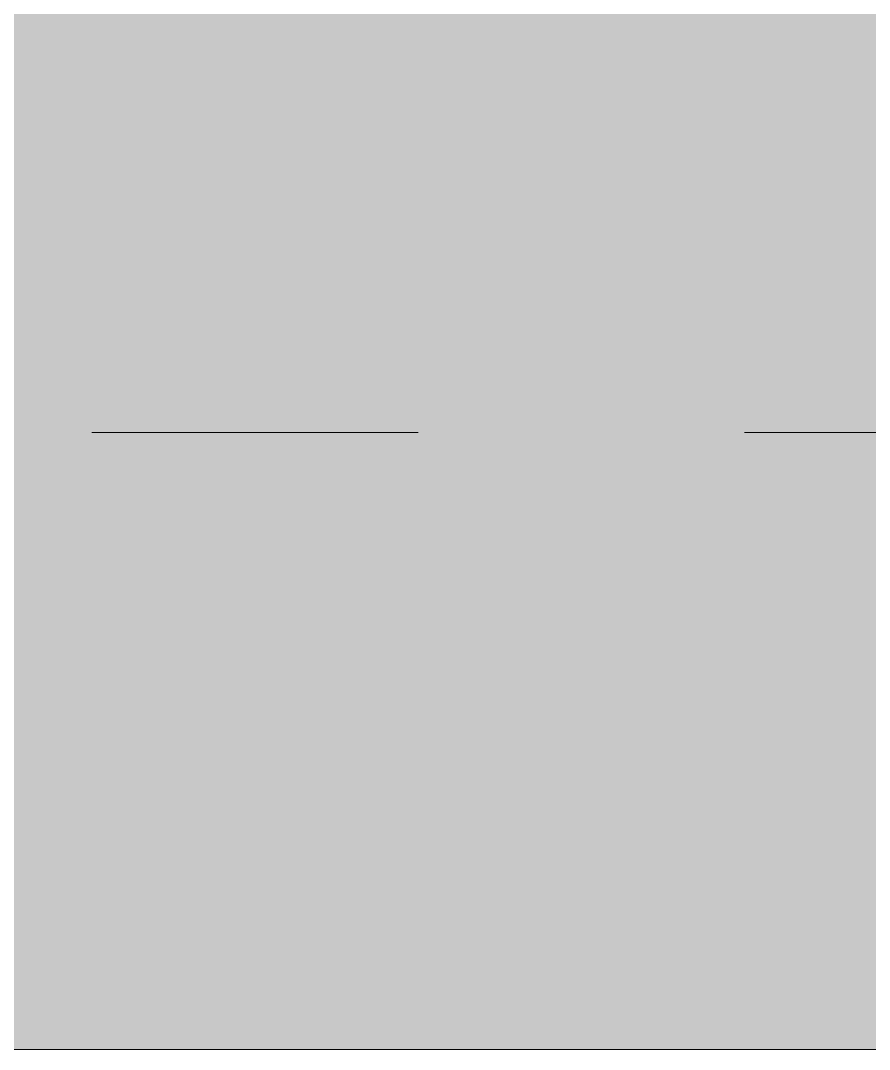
# Model space of a CAD drawing. Header units: centimetres. Extents: x 0 to 25250, y 0 to 2250.
# Drawn here: x 21443.4 to 21484.7, y 522.9 to 573 of the extents above; entities that cross this region are included whole.
import ezdxf

# ---------------------------------------------------------------- set-up
doc = ezdxf.new("R2010")
doc.units = ezdxf.units.CM
doc.linetypes.add('24-View-3$0$Dash', pattern=[31.75, 15.875, -15.875])
for name, color, linetype, lineweight in [('A-FLOR', 7, 'Continuous', 9), ('A-FLOR-LEVL', 7, 'Continuous', 9), ('A-FLOR-PATT', 7, 'Continuous', 9), ('A-WALL-PATT', 7, 'Continuous', 9)]:
    doc.layers.add(name, color=color, linetype=linetype, lineweight=lineweight)

msp = doc.modelspace()

# ---------------------------------------------------------------- hatches: boundary and pattern name
at = {"layer": 'A-FLOR-PATT', "lineweight": 5, "true_color": 0x787878}
msp.add_hatch(color=8, dxfattribs=at).paths.add_polyline_path([(21351.738, 522.922), (21522.079, 522.922), (21522.079, 534.922), (21122.079, 534.922), (21122.079, 522.922), (21336.808, 522.922)])
at = {"layer": 'A-WALL-PATT', "lineweight": 5, "true_color": 0x787878}
h = msp.add_hatch(color=8, dxfattribs=at)
h.paths.add_polyline_path([(21122.079, 534.922), (21522.079, 534.922), (21522.079, 926.045), (21122.079, 815.116), (21122.079, 536.188)])
h.paths.add_polyline_path([(21217.362, 572.922), (21167.079, 572.922), (21167.079, 789.922), (21267.079, 817.654), (21267.079, 572.922), (21232.293, 572.922)])

# ---------------------------------------------------------------- linework, layer by layer
at = {"layer": 'A-FLOR'}
msp.add_line((21522.079, 522.922), (21122.079, 522.922), dxfattribs=at)
at = {"layer": 'A-FLOR-LEVL', "linetype": '24-View-3$0$Dash'}
msp.add_line((20875.393, 552.922), (22739.493, 552.922), dxfattribs=at)

doc.saveas('drawing.dxf')
